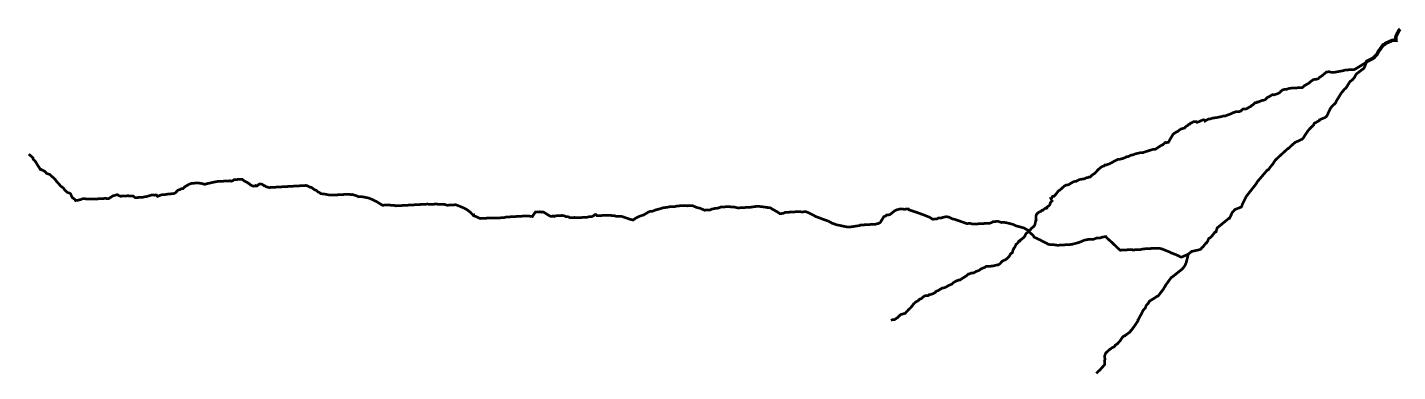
# Model space of a CAD drawing. Extents: x -2418 to 1398, y -3200 to 507.
# Drawn here: x -427.2 to -198, y -727.1 to -669.5 of the extents above; entities that cross this region are included whole.
import ezdxf

# ---------------------------------------------------------------- set-up
doc = ezdxf.new("R2010")
doc.units = 0

msp = doc.modelspace()

# ---------------------------------------------------------------- linework, layer by layer
at = {"color": 4}
for points, const_width in [([(-197.56, -669.83), (-197.77, -670), (-197.84, -670.15), (-198.04, -670.53), (-198.31, -671.14), (-198.28, -671.67), (-198.87, -671.7), (-200.04, -672.21), (-200.18, -672.37), (-200.4, -672.46), (-200.47, -672.53), (-201.02, -673.31), (-201.16, -673.47), (-201.43, -674.01), (-201.93, -674.55), (-202.14, -674.72), (-203.16, -675.22), (-203.22, -675.37)], 0.6), ([(-203.22, -675.37), (-205.21, -676.58), (-206.7, -676.66), (-207.36, -676.84), (-207.51, -676.85), (-208.69, -677.07), (-208.92, -677.08), (-209.45, -676.96), (-209.89, -676.99), (-210.75, -677.71), (-211.04, -677.87), (-211.25, -678.11), (-211.54, -678.2), (-211.77, -678.21), (-212.14, -678.3), (-212.35, -678.47), (-212.49, -678.55), (-212.85, -678.87), (-213.14, -679.03), (-213.57, -679.28), (-213.93, -679.6), (-216.09, -679.72), (-216.6, -679.9), (-216.97, -679.92), (-217.27, -680.01), (-217.55, -680.25), (-217.76, -680.48), (-218.13, -680.65), (-218.42, -680.74), (-218.72, -680.84), (-218.87, -680.77), (-219.09, -680.86), (-219.3, -681.02), (-219.45, -681.1), (-219.59, -681.18), (-219.81, -681.27), (-220.09, -681.58), (-220.46, -681.75), (-220.75, -681.77), (-221.12, -681.94), (-221.26, -682.02), (-221.49, -682.03), (-221.56, -682.11), (-221.85, -682.13), (-222.07, -682.37), (-222.28, -682.53), (-222.43, -682.61), (-222.57, -682.77), (-222.79, -682.85), (-222.93, -682.94), (-223.15, -683.1), (-223.36, -683.18), (-223.89, -683.21), (-224.24, -683.53), (-224.46, -683.62), (-225.06, -683.65), (-225.57, -683.83), (-225.71, -683.91), (-226.08, -684.08), (-226.37, -684.17), (-226.59, -684.26), (-226.81, -684.35), (-227.18, -684.37), (-227.4, -684.45), (-227.99, -684.56), (-228.36, -684.66), (-228.81, -684.68), (-229.39, -684.86), (-229.62, -684.88), (-229.98, -685.05), (-230.2, -685.21), (-230.28, -685.06), (-230.51, -685), (-230.73, -685.09), (-230.95, -685.17), (-231.31, -685.34), (-231.53, -685.43), (-231.69, -685.29), (-232.13, -685.32), (-232.42, -685.48), (-232.64, -685.57), (-232.78, -685.72), (-233, -685.81), (-233.14, -685.97), (-233.43, -686.13), (-233.64, -686.37), (-233.94, -686.46), (-234.09, -686.47), (-234.52, -686.72), (-234.8, -686.96), (-235.02, -687.04), (-235.24, -687.2), (-235.53, -687.37), (-236.35, -688.76), (-236.5, -688.77), (-236.72, -688.85), (-236.87, -688.79), (-237.29, -689.18), (-237.66, -689.35), (-238.02, -689.6), (-238.52, -689.92), (-238.9, -689.94), (-239.78, -690.22), (-240.36, -690.4), (-240.58, -690.49), (-241.03, -690.51), (-241.47, -690.61), (-241.91, -690.71), (-242.28, -690.88), (-242.58, -690.9), (-243.01, -691.14), (-243.31, -691.16), (-243.6, -691.33), (-244.04, -691.5), (-244.48, -691.6), (-244.78, -691.62), (-245.29, -691.87), (-245.57, -692.03), (-246.08, -692.29), (-246.37, -692.45), (-246.52, -692.46), (-246.67, -692.54), (-246.96, -692.56), (-247.11, -692.72), (-247.4, -692.81), (-247.54, -692.89), (-247.83, -693.13), (-248.04, -693.29), (-248.33, -693.6), (-248.61, -693.92), (-248.97, -694.16), (-249.11, -694.25), (-249.39, -694.56), (-249.62, -694.57), (-249.69, -694.65), (-249.98, -694.67), (-250.13, -694.75), (-250.35, -694.84), (-250.57, -694.92), (-251.01, -694.95), (-251.31, -695.04), (-251.74, -695.29), (-251.96, -695.3), (-252.26, -695.39), (-252.69, -695.64), (-253.05, -695.88), (-253.42, -695.9), (-253.71, -696.07), (-254, -696.31), (-254.5, -696.78), (-254.72, -696.87), (-255.13, -697.42), (-255.48, -697.81), (-255.71, -697.82), (-255.84, -698.05), (-255.91, -698.21), (-255.98, -698.21), (-255.8, -698.56), (-256.08, -698.88), (-256.07, -699.02), (-256.14, -699.1), (-256.21, -699.26), (-256.28, -699.33), (-256.35, -699.41), (-256.49, -699.5), (-256.64, -699.58), (-256.63, -699.73), (-256.7, -699.8), (-256.92, -699.82), (-257.07, -699.9), (-257.14, -699.98), (-257.28, -700.06), (-257.35, -700.14), (-257.5, -700.15), (-257.57, -700.23), (-257.64, -700.31), (-257.86, -700.39), (-258.01, -700.47), (-258.15, -700.56), (-258.22, -700.64), (-258.36, -700.79), (-258.43, -700.87), (-258.49, -701.17), (-258.46, -701.77), (-258.53, -701.85), (-258.64, -702.45), (-258.78, -702.76), (-258.92, -702.91), (-259.13, -703.07), (-259.35, -703.24), (-259.41, -703.39), (-259.56, -703.47), (-259.76, -703.78), (-260.05, -703.95), (-260.19, -704.1), (-260.33, -704.41), (-260.53, -704.72), (-260.68, -704.8), (-260.96, -705.04), (-261.11, -705.12), (-261.17, -705.28), (-261.32, -705.28), (-261.39, -705.36), (-261.46, -705.52), (-261.67, -705.75), (-261.82, -705.83), (-261.88, -705.99), (-261.95, -706.14), (-262.08, -706.37), (-262.15, -706.45), (-262.22, -706.6), (-262.29, -706.68), (-262.42, -707.14), (-262.48, -707.29), (-262.7, -707.38), (-262.84, -707.61), (-262.9, -707.76), (-263.04, -707.92), (-263.25, -708.15), (-263.54, -708.39), (-263.9, -708.56), (-264.12, -708.65), (-264.19, -708.73), (-264.55, -709.12), (-264.83, -709.29), (-265.06, -709.3), (-265.28, -709.38), (-265.43, -709.39), (-265.72, -709.48), (-266.84, -709.55), (-267.05, -709.71), (-267.35, -709.8), (-267.71, -709.97), (-267.99, -710.21), (-268.29, -710.3), (-268.51, -710.39), (-268.94, -710.63), (-269.31, -710.65), (-269.68, -710.82), (-269.83, -710.83), (-269.97, -710.99), (-270.18, -711.15), (-270.83, -711.56), (-271.19, -711.8), (-271.42, -711.82), (-271.56, -711.9), (-271.71, -711.91), (-271.85, -711.99), (-272, -712.07), (-272.29, -712.24), (-272.64, -712.56), (-272.94, -712.65), (-273.23, -712.81), (-273.52, -712.98), (-273.66, -713.06), (-274.03, -713.16), (-274.18, -713.16), (-274.32, -713.25), (-274.83, -713.57), (-275.05, -713.66), (-275.27, -713.75), (-275.33, -713.9), (-275.62, -714.07), (-275.84, -714.15), (-276.13, -714.24), (-276.36, -714.26), (-276.5, -714.41), (-277.02, -714.44), (-277.31, -714.61), (-277.66, -714.93), (-277.96, -715.02), (-278.17, -715.25), (-278.6, -715.5), (-278.96, -715.82), (-279.24, -716.21), (-279.45, -716.44), (-279.59, -716.6), (-279.8, -716.76), (-279.87, -716.84), (-280.01, -717), (-280.08, -717.07), (-280.37, -717.39), (-280.73, -717.48), (-280.95, -717.57), (-281.1, -717.58), (-281.67, -718.13), (-282.17, -718.46), (-282.54, -718.48), (-282.76, -718.57)], 0.45), ([(-203.22, -675.37), (-203.62, -676.36), (-204.91, -677.33), (-205.18, -677.79), (-205.18, -677.87), (-205.6, -678.34), (-205.81, -678.5), (-205.96, -678.58), (-206.44, -679.36), (-206.64, -679.67), (-206.71, -679.75), (-206.86, -679.83), (-207.49, -680.61), (-207.62, -680.84), (-208.24, -681.84), (-208.37, -682.15), (-208.44, -682.23), (-209.01, -682.78), (-209.29, -683.17), (-209.82, -684.32), (-209.96, -684.48), (-210.18, -684.64), (-210.83, -684.9), (-211.12, -685.06), (-211.12, -685.14), (-211.7, -685.47), (-211.92, -685.56), (-212.05, -685.79), (-212.05, -685.86), (-212.69, -686.49), (-213.04, -686.89), (-213.79, -688.05), (-214, -688.28), (-214.08, -688.29), (-215.17, -688.8), (-215.53, -689.11), (-216.31, -689.83), (-216.38, -689.83), (-218.37, -691.66), (-218.51, -691.82), (-218.72, -692.13), (-218.79, -692.28), (-219.48, -693.14), (-219.62, -693.37), (-219.77, -693.38), (-221.45, -695.34), (-221.73, -695.8), (-223.26, -697.75), (-223.33, -697.83), (-224, -699.21), (-224.06, -699.44), (-224.13, -699.59), (-225.22, -700.02), (-225.5, -700.34), (-225.65, -700.5), (-225.78, -700.73), (-225.85, -700.88), (-225.84, -700.95), (-226.11, -701.49), (-226.26, -701.5), (-226.33, -701.58), (-228.19, -703.1), (-228.37, -703.74), (-228.59, -703.83), (-228.93, -704.29), (-229.28, -704.69), (-229.57, -704.85), (-229.64, -704.93), (-229.77, -705.31), (-229.91, -705.47), (-229.98, -705.62), (-230.05, -705.62), (-230.61, -706.33), (-230.76, -706.41), (-230.89, -706.64), (-231.11, -706.73), (-231.92, -706.92), (-232.44, -707.02), (-232.51, -707.1), (-232.65, -707.19), (-232.94, -707.43), (-233.01, -707.5)], 0.45), ([(-233.01, -707.5), (-234.11, -707.97), (-234.26, -707.98), (-234.64, -707.77), (-235.1, -707.57), (-235.94, -707.25), (-236.02, -707.18), (-237.17, -706.72), (-237.32, -706.65), (-237.78, -706.53), (-238.67, -706.51), (-240.53, -706.61), (-240.98, -706.71), (-242.09, -706.77), (-242.99, -706.75), (-244.41, -706.83), (-244.56, -706.69), (-244.8, -706.48), (-245.98, -705.35), (-246.3, -705.07), (-246.69, -704.72), (-246.77, -704.57), (-247.29, -704.6), (-247.73, -704.77), (-248.4, -704.81), (-248.84, -704.99), (-249.88, -705.04), (-250.4, -705.15), (-251.2, -705.49), (-251.79, -705.67), (-252.53, -705.86), (-254.91, -706), (-255.21, -705.94), (-256.41, -705.86), (-256.64, -705.72), (-257.8, -705.11), (-258.79, -704.65), (-258.96, -704.36), (-259.51, -703.87), (-259.75, -703.58), (-259.91, -703.44), (-260.52, -703.1), (-261.89, -702.73), (-262.27, -702.53), (-262.73, -702.4), (-263.48, -702.22), (-263.86, -702.17), (-264.23, -702.19), (-264.84, -702), (-265.66, -702.05), (-265.95, -702.21), (-266.17, -702.3), (-269, -702.46), (-269.53, -702.34), (-270.05, -702.37), (-270.43, -702.24), (-271.34, -701.92), (-272.1, -701.66), (-272.41, -701.6), (-273.1, -701.27), (-273.55, -701.22), (-273.99, -701.32), (-274.28, -701.41), (-274.81, -701.44), (-275.1, -701.6), (-275.77, -701.64), (-276.31, -701.3), (-277.3, -700.91), (-278.37, -700.52), (-279.74, -700.07), (-279.82, -699.93), (-280.56, -699.97), (-280.94, -699.92), (-281.31, -699.94), (-281.61, -700.03), (-281.76, -700.04), (-282.19, -700.28), (-282.48, -700.52), (-282.69, -700.69), (-282.91, -700.85), (-283.2, -700.94), (-283.5, -700.95), (-283.64, -701.11), (-283.93, -701.2), (-284.27, -701.74), (-284.48, -702.13), (-284.69, -702.29), (-284.91, -702.38), (-285.06, -702.38), (-285.28, -702.47), (-287.89, -702.62), (-287.96, -702.7), (-289.72, -702.96), (-290.25, -702.91), (-290.78, -702.79), (-291.91, -702.56), (-292.22, -702.43), (-292.6, -702.3), (-293.21, -701.96), (-294.13, -701.64), (-295.35, -701.18), (-295.58, -701.05), (-296.65, -700.51), (-296.96, -700.38), (-297.63, -700.42), (-298.16, -700.37), (-300.46, -700.5), (-300.75, -700.67), (-301.35, -700.7), (-301.74, -700.42), (-302.59, -699.95), (-302.9, -699.74), (-303.35, -699.69), (-304.4, -699.53), (-305, -699.49), (-305.52, -699.52), (-306.11, -699.62), (-308.35, -699.75), (-309.11, -699.57), (-309.48, -699.59), (-309.78, -699.53), (-311.27, -699.61), (-311.41, -699.7), (-311.63, -699.78), (-312.08, -699.81), (-312.45, -699.9), (-312.67, -699.91), (-312.96, -700.08), (-313.93, -700.13), (-314.54, -699.87), (-314.69, -699.8), (-315.22, -699.68), (-315.99, -699.35), (-316.81, -699.4), (-317.26, -699.35), (-318.45, -699.42), (-318.89, -699.52), (-319.86, -699.57), (-320.23, -699.67), (-320.75, -699.69), (-321.04, -699.79), (-321.34, -699.88), (-321.63, -699.97), (-322.07, -700.07), (-322.66, -700.32), (-323.1, -700.35), (-323.32, -700.44), (-323.97, -700.84), (-324.12, -700.93), (-324.7, -701.11), (-324.92, -701.2), (-325.07, -701.28), (-325.43, -701.45), (-325.86, -701.77), (-326.39, -701.65), (-327.69, -701.2), (-327.91, -701.14), (-328.58, -701.18), (-329.04, -701.05), (-330.24, -700.97), (-331.88, -701.06), (-332.11, -700.85), (-332.26, -700.86), (-332.4, -701.02), (-332.77, -701.19), (-333.29, -701.22), (-333.51, -701.3), (-335.14, -701.39), (-335.67, -701.35), (-336.41, -701.39), (-336.65, -701.25), (-337.1, -701.2), (-337.4, -701.07), (-337.7, -701.01), (-339.19, -701.1), (-339.19, -701.17), (-339.71, -701.13), (-339.87, -701.06), (-340.64, -700.58), (-340.87, -700.45), (-341.17, -700.46), (-341.47, -700.4), (-342.22, -700.45), (-342.73, -701.19), (-343.56, -701.08), (-347.14, -701.28), (-347.5, -701.38), (-348.47, -701.43), (-349.52, -701.42), (-351.45, -701.52), (-351.61, -701.46), (-351.99, -701.26), (-352.53, -701.06), (-352.53, -700.91), (-352.68, -700.92), (-353, -700.57), (-353.16, -700.43), (-353.7, -700.01), (-353.86, -699.94), (-354.09, -699.81), (-354.85, -699.48), (-355.54, -699.22), (-356.96, -699.3), (-357.41, -699.17), (-358.01, -699.13), (-358.16, -699.14), (-358.91, -699.11), (-359.88, -699.16), (-360.25, -699.11), (-365.54, -699.4), (-365.77, -699.34), (-366.37, -699.3), (-366.82, -699.25), (-367.79, -699.3), (-368.02, -699.17), (-368.79, -698.69), (-369.1, -698.56), (-369.18, -698.49), (-369.48, -698.35), (-369.94, -698.16), (-370.09, -698.09), (-370.7, -697.98), (-370.93, -697.91), (-371.45, -697.87), (-371.82, -697.89), (-372.05, -697.75), (-372.82, -697.5), (-373.11, -697.51), (-373.71, -697.47), (-376.02, -697.6), (-376.62, -697.56), (-376.77, -697.57), (-377.37, -697.45), (-377.82, -697.4), (-378.13, -697.35), (-378.28, -697.21), (-378.59, -697.07), (-378.9, -696.79), (-379.13, -696.73), (-379.68, -696.31), (-379.83, -696.32), (-380.21, -696.12), (-380.37, -696.05), (-380.59, -695.99), (-386.77, -696.34), (-387.23, -696.21), (-387.54, -696.01), (-387.61, -696.01), (-387.92, -695.8), (-388.15, -695.74), (-388.37, -695.75), (-388.52, -695.84), (-388.59, -695.92), (-388.8, -696.08), (-388.96, -696.01), (-389.03, -696.09), (-389.4, -696.11), (-389.71, -695.98), (-389.94, -695.84), (-390.17, -695.63), (-390.33, -695.57), (-390.4, -695.5), (-390.94, -695.23), (-391.26, -694.95), (-392.6, -695.02), (-392.81, -695.18), (-393.03, -695.27), (-393.26, -695.21), (-395.49, -695.33), (-396.01, -695.44), (-396.45, -695.53), (-396.82, -695.63), (-396.97, -695.64), (-397.55, -695.81), (-397.93, -695.68), (-398.6, -695.57), (-399.65, -695.63), (-400.02, -695.73), (-400.16, -695.81), (-400.3, -695.89), (-400.88, -696.22), (-401.02, -696.38), (-401.17, -696.54), (-401.54, -696.56), (-401.68, -696.71), (-401.83, -696.72), (-402.05, -696.81), (-402.12, -696.89), (-402.4, -697.2), (-402.76, -697.37), (-403.51, -697.41), (-404.25, -697.53), (-404.77, -697.56), (-405.43, -697.82), (-405.59, -697.6), (-405.88, -697.62), (-406.34, -697.57), (-406.63, -697.66), (-407.22, -697.84), (-407.44, -697.86), (-407.88, -697.96), (-409.15, -698.03), (-409.54, -697.75), (-410.43, -697.72), (-410.66, -697.74), (-411.1, -697.76), (-411.63, -697.79), (-411.93, -697.66), (-412.16, -697.52), (-412.75, -697.71), (-412.83, -697.71), (-413.62, -698.2), (-414.14, -698.16), (-416.16, -698.27), (-416.83, -698.23), (-417.35, -698.26), (-417.58, -698.2), (-417.95, -698.22), (-418.17, -698.31), (-418.39, -698.39), (-418.54, -698.4), (-418.76, -698.49), (-419.13, -698.51), (-419.29, -698.29), (-419.68, -698.02), (-419.76, -697.87), (-419.85, -697.65), (-419.94, -697.44), (-420.09, -697.29), (-420.47, -697.17), (-420.71, -696.96), (-420.95, -696.75), (-421.19, -696.39), (-421.5, -696.18), (-421.66, -696.04), (-421.9, -695.75), (-422.29, -695.33), (-422.46, -695.11), (-422.54, -694.97), (-423.17, -694.41), (-423.48, -694.13), (-423.71, -694.07), (-424.02, -693.93), (-424.18, -693.72), (-424.49, -693.51), (-424.64, -693.45), (-424.87, -693.31), (-425.02, -693.32), (-425.19, -693.03), (-425.51, -692.53), (-425.68, -692.24), (-425.76, -692.09), (-426, -691.81), (-426.16, -691.67), (-426.24, -691.52), (-426.25, -691.37), (-426.56, -691.09), (-426.96, -690.74)], 0.45), ([(-233.01, -707.5), (-233.38, -708.94), (-233.58, -709.4), (-233.99, -709.95), (-235.5, -711.15), (-235.71, -711.31), (-235.86, -711.39), (-236.83, -712.72), (-236.89, -712.87), (-237.1, -713.18), (-237.17, -713.33), (-238, -714.42), (-238.07, -714.5), (-238.15, -714.5), (-239.3, -715.24), (-239.44, -715.32), (-239.59, -715.48), (-239.65, -715.63), (-240.07, -716.1), (-240.2, -716.48), (-240.27, -716.56), (-240.55, -716.88), (-240.62, -717.03), (-241.36, -718.41), (-241.43, -718.49), (-241.43, -718.64), (-242.05, -719.57), (-242.46, -720.12), (-242.53, -720.2), (-242.67, -720.35), (-242.74, -720.43), (-242.74, -720.51), (-243.32, -720.91), (-243.53, -721.07), (-243.6, -721.15), (-243.75, -721.16), (-244.03, -721.4), (-244.24, -721.71), (-244.38, -721.94), (-244.52, -722.1), (-244.8, -722.41), (-244.87, -722.49), (-245.23, -722.73), (-245.3, -722.89), (-245.37, -722.96), (-245.51, -723.05), (-245.73, -723.13), (-245.95, -723.3), (-246.09, -723.38), (-246.8, -724.01), (-246.87, -724.17), (-247, -724.47), (-246.96, -725.14), (-247.03, -725.3), (-246.99, -725.96), (-247.83, -726.91), (-248.05, -727.07), (-248.4, -727.46)], 0.45)]:
    msp.add_lwpolyline(points, dxfattribs=dict(at, const_width=const_width))

doc.saveas('drawing.dxf')
